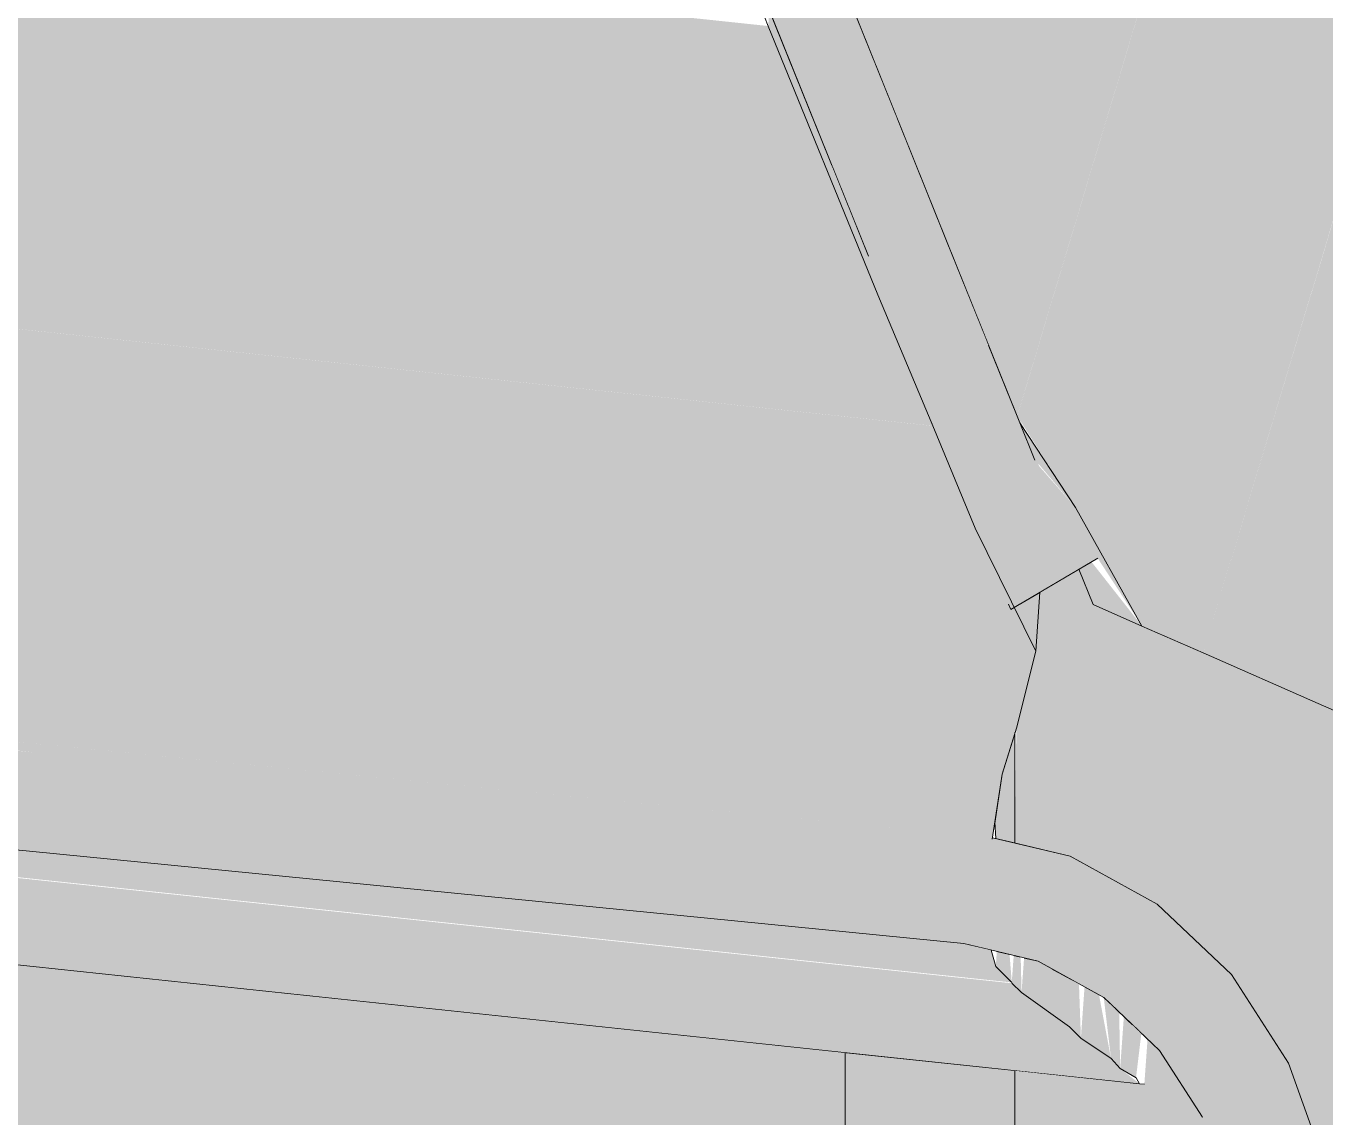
# Model space of a CAD drawing. Header units: centimetres. Extents: x -4381 to 5639, y -3920 to 4826.
# Drawn here: x 75.0204 to 75.1734, y 32.5723 to 32.7007 of the extents above; entities that cross this region are included whole.
import ezdxf
from ezdxf.xclip import XClip

# ---------------------------------------------------------------- set-up
doc = ezdxf.new("R2010")
doc.units = ezdxf.units.CM
doc.header["$MEASUREMENT"] = 0
doc.header["$XCLIPFRAME"] = 0
doc.set_wipeout_variables(frame=1)
doc.linetypes.add('Wipeout_Contour', pattern=[100, 0, -100])
for name, color, linetype in [('01- MOBILIER', 7, 'Continuous'), ('Drawing & Figure', 7, 'Continuous'), ('Elevator', 7, 'Continuous'), ('Structural - Bearing', 7, 'Continuous')]:
    doc.layers.add(name, color=color, linetype=linetype)
for name, color, linetype, lineweight in [('01- MOBILIER_Pen_No__101', 252, 'Continuous', 5), ('01- MOBILIER_Pen_No__18', 9, 'Continuous', 5), ('01- MOBILIER_Pen_No__2', 8, 'Continuous', 5), ('01- MOBILIER_Pen_No__7', 7, 'Continuous', 5), ('Elevator_Pen_No__18', 9, 'Continuous', 5), ('Elevator_Pen_No__7', 7, 'Continuous', 5), ('Structural - Bearing_Pen_No__1', 7, 'Continuous', 5)]:
    doc.layers.add(name, color=color, linetype=linetype, lineweight=lineweight)
for name, color, linetype, lineweight, true_color in [('01- MOBILIER_Pen_No__160', 7, 'Continuous', 5, 0xdae3bb), ('01- MOBILIER_Pen_No__178', 7, 'Continuous', 5, 0xbda888), ('01- MOBILIER_Pen_No__180', 7, 'Continuous', 5, 0xe2e3c6), ('01- MOBILIER_Pen_No__186', 7, 'Continuous', 5, 0xe8e8e8), ('01- MOBILIER_Pen_No__62', 7, 'Continuous', 5, 0xaaaaaa), ('Structural - Bearing_Pen_No__102', 7, 'Continuous', 5, 0xcccccc)]:
    doc.layers.add(name, color=color, linetype=linetype, lineweight=lineweight, true_color=true_color)

# ---------------------------------------------------------------- blocks, each defined once
blk = doc.blocks.new('Drawing_7_7', base_point=(-363.09186, 32.20361))
at = {"color": 254, "linetype": 'Wipeout_Contour', "lineweight": 0, "ltscale": 328.259339}
blk.add_wipeout([(75.17676, 32.61909), (75.27782, 32.95503), (75.27223, 32.95222), (75.17258, 32.62093)], dxfattribs=at).dxf.layer = '01- MOBILIER'
at = {"color": 254, "linetype": 'Wipeout_Contour', "lineweight": 0, "ltscale": 737.76989}
blk.add_wipeout([(75.13377, 32.66316), (75.12582, 32.65846), (75.1273, 32.65499), (75.13095, 32.6461), (75.1323, 32.64321), (75.1368, 32.63226), (75.14662, 32.63805), (75.14212, 32.64484), (75.13974, 32.64887)], dxfattribs=at).dxf.layer = '01- MOBILIER'
at = {"color": 254, "linetype": 'Wipeout_Contour', "lineweight": 0, "ltscale": 327.000133}
blk.add_wipeout([(74.90669, 32.61483), (75.02084, 32.60355), (75.02099, 32.60601), (74.90675, 32.61729)], dxfattribs=at).dxf.layer = '01- MOBILIER'
at = {"layer": '01- MOBILIER_Pen_No__160', "linetype": 'Continuous', "ltscale": 10}
blk.add_hatch(color=256, dxfattribs=at).paths.add_polyline_path([(75.17676, 32.61909), (75.27782, 32.95503), (75.27223, 32.95222), (75.17258, 32.62093)])
at = {"layer": '01- MOBILIER_Pen_No__18', "linetype": 'Continuous', "ltscale": 10}
blk.add_hatch(color=256, dxfattribs=at).paths.add_polyline_path([(75.13377, 32.66316), (75.12582, 32.65846), (75.1273, 32.65499), (75.13095, 32.6461), (75.1323, 32.64321), (75.1368, 32.63226), (75.14662, 32.63805), (75.14212, 32.64484), (75.13974, 32.64887)])
at = {"layer": '01- MOBILIER_Pen_No__2', "linetype": 'Continuous', "ltscale": 10}
blk.add_hatch(color=256, dxfattribs=at).paths.add_polyline_path([(74.90669, 32.61483), (75.02084, 32.60355), (75.02099, 32.60601), (74.90675, 32.61729)])
at = {"color": 254, "linetype": 'Wipeout_Contour', "lineweight": 0, "ltscale": 328.23673}
blk.add_wipeout([(75.27223, 32.95222), (75.25602, 32.94889), (75.15903, 32.62689), (75.17258, 32.62093)], dxfattribs=at).dxf.layer = '01- MOBILIER'
at = {"color": 254, "linetype": 'Wipeout_Contour', "lineweight": 0, "ltscale": 655.317212}
blk.add_wipeout([(75.11496, 32.68517), (75.11916, 32.67476), (75.12085, 32.67071), (75.1254, 32.65947), (75.12582, 32.65846), (75.13377, 32.66316), (75.12884, 32.67539), (75.12299, 32.68991)], dxfattribs=at).dxf.layer = '01- MOBILIER'
at = {"color": 254, "linetype": 'Wipeout_Contour', "lineweight": 0, "ltscale": 245.599127}
blk.add_wipeout([(75.14401, 32.64401), (75.13974, 32.64887), (75.14212, 32.64484)], dxfattribs=at).dxf.layer = '01- MOBILIER'
at = {"color": 254, "linetype": 'Wipeout_Contour', "lineweight": 0, "ltscale": 245.318346}
blk.add_wipeout([(75.13095, 32.6461), (75.13219, 32.64157), (75.1323, 32.64321)], dxfattribs=at).dxf.layer = '01- MOBILIER'
at = {"color": 254, "linetype": 'Wipeout_Contour', "lineweight": 0, "ltscale": 328.325495}
blk.add_wipeout([(75.14589, 32.63762), (75.14442, 32.63675), (75.1461, 32.63259), (75.15184, 32.63006)], dxfattribs=at).dxf.layer = '01- MOBILIER'
at = {"color": 254, "linetype": 'Wipeout_Contour', "lineweight": 0, "ltscale": 245.620556}
blk.add_wipeout([(75.13983, 32.63405), (75.13751, 32.63268), (75.13933, 32.62709)], dxfattribs=at).dxf.layer = '01- MOBILIER'
at = {"color": 254, "linetype": 'Wipeout_Contour', "lineweight": 0, "ltscale": 327.007159}
blk.add_wipeout([(74.90675, 32.61729), (75.02099, 32.60601), (75.02134, 32.61081), (74.90687, 32.62211)], dxfattribs=at).dxf.layer = '01- MOBILIER'
at = {"layer": '01- MOBILIER_Pen_No__178', "linetype": 'Continuous', "ltscale": 10}
for points in [[(75.14401, 32.64401), (75.13974, 32.64887), (75.14212, 32.64484)], [(75.14589, 32.63762), (75.14442, 32.63675), (75.1461, 32.63259), (75.15184, 32.63006)]]:
    blk.add_hatch(color=256, dxfattribs=at).paths.add_polyline_path(points)
at = {"layer": '01- MOBILIER_Pen_No__18', "linetype": 'Continuous', "ltscale": 10}
blk.add_hatch(color=256, dxfattribs=at).paths.add_polyline_path([(75.11496, 32.68517), (75.11916, 32.67476), (75.12085, 32.67071), (75.1254, 32.65947), (75.12582, 32.65846), (75.13377, 32.66316), (75.12884, 32.67539), (75.12299, 32.68991)])
at = {"layer": '01- MOBILIER_Pen_No__180', "linetype": 'Continuous', "ltscale": 10}
blk.add_hatch(color=256, dxfattribs=at).paths.add_polyline_path([(75.27223, 32.95222), (75.25602, 32.94889), (75.15903, 32.62689), (75.17258, 32.62093)])
at = {"layer": '01- MOBILIER_Pen_No__186', "linetype": 'Continuous', "ltscale": 10}
for points in [[(75.13095, 32.6461), (75.13219, 32.64157), (75.1323, 32.64321)], [(75.13983, 32.63405), (75.13751, 32.63268), (75.13933, 32.62709)]]:
    blk.add_hatch(color=256, dxfattribs=at).paths.add_polyline_path(points)
at = {"layer": '01- MOBILIER_Pen_No__62', "linetype": 'Continuous', "ltscale": 10}
blk.add_hatch(color=256, dxfattribs=at).paths.add_polyline_path([(74.90675, 32.61729), (75.02099, 32.60601), (75.02134, 32.61081), (74.90687, 32.62211)])
at = {"color": 254, "linetype": 'Wipeout_Contour', "lineweight": 0, "ltscale": 327.694885}
blk.add_wipeout([(75.11208, 32.71698), (75.10405, 32.71224), (75.11496, 32.68517), (75.12299, 32.68991)], dxfattribs=at).dxf.layer = '01- MOBILIER'
at = {"color": 254, "linetype": 'Wipeout_Contour', "lineweight": 0, "ltscale": 246.022448}
blk.add_wipeout([(75.14401, 32.64401), (75.13747, 32.65399), (75.13921, 32.64967)], dxfattribs=at).dxf.layer = '01- MOBILIER'
at = {"color": 254, "linetype": 'Wipeout_Contour', "lineweight": 0, "ltscale": 327.015339}
blk.add_wipeout([(74.90687, 32.62211), (75.02134, 32.61081), (75.0217, 32.61515), (74.907, 32.62647)], dxfattribs=at).dxf.layer = '01- MOBILIER'
at = {"color": 254, "linetype": 'Wipeout_Contour', "lineweight": 0, "ltscale": 327.39391}
blk.add_wipeout([(75.02084, 32.60355), (75.13087, 32.59269), (75.13112, 32.59513), (75.02099, 32.60601)], dxfattribs=at).dxf.layer = '01- MOBILIER'
at = {"layer": '01- MOBILIER_Pen_No__178', "linetype": 'Continuous', "ltscale": 10}
blk.add_hatch(color=256, dxfattribs=at).paths.add_polyline_path([(75.14401, 32.64401), (75.13747, 32.65399), (75.13921, 32.64967)])
at = {"layer": '01- MOBILIER_Pen_No__18', "linetype": 'Continuous', "ltscale": 10}
blk.add_hatch(color=256, dxfattribs=at).paths.add_polyline_path([(75.11208, 32.71698), (75.10405, 32.71224), (75.11496, 32.68517), (75.12299, 32.68991)])
at = {"layer": '01- MOBILIER_Pen_No__186', "linetype": 'Continuous', "ltscale": 10}
blk.add_hatch(color=256, dxfattribs=at).paths.add_polyline_path([(74.90687, 32.62211), (75.02134, 32.61081), (75.0217, 32.61515), (74.907, 32.62647)])
at = {"layer": '01- MOBILIER_Pen_No__2', "linetype": 'Continuous', "ltscale": 10}
blk.add_hatch(color=256, dxfattribs=at).paths.add_polyline_path([(75.02084, 32.60355), (75.13087, 32.59269), (75.13112, 32.59513), (75.02099, 32.60601)])
at = {"color": 254, "linetype": 'Wipeout_Contour', "lineweight": 0, "ltscale": 328.222527}
blk.add_wipeout([(75.14212, 32.64484), (75.14662, 32.63805), (75.15184, 32.63006), (75.14401, 32.64401)], dxfattribs=at).dxf.layer = '01- MOBILIER'
at = {"color": 254, "linetype": 'Wipeout_Contour', "lineweight": 0, "ltscale": 244.691853}
blk.add_wipeout([(74.90704, 32.62744), (75.0217, 32.61515), (75.02181, 32.61618)], dxfattribs=at).dxf.layer = '01- MOBILIER'
at = {"color": 254, "linetype": 'Wipeout_Contour', "lineweight": 0, "ltscale": 327.401635}
blk.add_wipeout([(75.02099, 32.60601), (75.13112, 32.59513), (75.13172, 32.59991), (75.02134, 32.61081)], dxfattribs=at).dxf.layer = '01- MOBILIER'
at = {"layer": '01- MOBILIER_Pen_No__178', "linetype": 'Continuous', "ltscale": 10}
blk.add_hatch(color=256, dxfattribs=at).paths.add_polyline_path([(75.14212, 32.64484), (75.14662, 32.63805), (75.15184, 32.63006), (75.14401, 32.64401)])
at = {"layer": '01- MOBILIER_Pen_No__186', "linetype": 'Continuous', "ltscale": 10}
blk.add_hatch(color=256, dxfattribs=at).paths.add_polyline_path([(74.90704, 32.62744), (75.0217, 32.61515), (75.02181, 32.61618)])
at = {"layer": '01- MOBILIER_Pen_No__62', "linetype": 'Continuous', "ltscale": 10}
blk.add_hatch(color=256, dxfattribs=at).paths.add_polyline_path([(75.02099, 32.60601), (75.13112, 32.59513), (75.13172, 32.59991), (75.02134, 32.61081)])
at = {"color": 254, "linetype": 'Wipeout_Contour', "lineweight": 0, "ltscale": 410.356868}
blk.add_wipeout([(75.25588, 32.94884), (75.23433, 32.94424), (75.14401, 32.64401), (75.15184, 32.63006), (75.15903, 32.62689)], dxfattribs=at).dxf.layer = '01- MOBILIER'
at = {"color": 254, "linetype": 'Wipeout_Contour', "lineweight": 0, "ltscale": 327.410631}
blk.add_wipeout([(75.02134, 32.61081), (75.13172, 32.59991), (75.13232, 32.60422), (75.0217, 32.61515)], dxfattribs=at).dxf.layer = '01- MOBILIER'
at = {"color": 254, "linetype": 'Wipeout_Contour', "lineweight": 0, "ltscale": 327.625475}
blk.add_wipeout([(75.13087, 32.59269), (75.13962, 32.59059), (75.14017, 32.59296), (75.13112, 32.59513)], dxfattribs=at).dxf.layer = '01- MOBILIER'
at = {"layer": '01- MOBILIER_Pen_No__101', "linetype": 'Continuous', "ltscale": 10}
blk.add_hatch(color=256, dxfattribs=at).paths.add_polyline_path([(75.13087, 32.59269), (75.13962, 32.59059), (75.14017, 32.59296), (75.13112, 32.59513)])
at = {"layer": '01- MOBILIER_Pen_No__180', "linetype": 'Continuous', "ltscale": 10}
blk.add_hatch(color=256, dxfattribs=at).paths.add_polyline_path([(75.25588, 32.94884), (75.23433, 32.94424), (75.14401, 32.64401), (75.15184, 32.63006), (75.15903, 32.62689)])
at = {"layer": '01- MOBILIER_Pen_No__186', "linetype": 'Continuous', "ltscale": 10}
blk.add_hatch(color=256, dxfattribs=at).paths.add_polyline_path([(75.02134, 32.61081), (75.13172, 32.59991), (75.13232, 32.60422), (75.0217, 32.61515)])
at = {"color": 254, "linetype": 'Wipeout_Contour', "lineweight": 0, "ltscale": 328.163299}
blk.add_wipeout([(75.23433, 32.94424), (75.22382, 32.94285), (75.13716, 32.65477), (75.14401, 32.64401)], dxfattribs=at).dxf.layer = '01- MOBILIER'
at = {"color": 254, "linetype": 'Wipeout_Contour', "lineweight": 0, "ltscale": 327.418048}
blk.add_wipeout([(75.0217, 32.61515), (75.13232, 32.60422), (75.13253, 32.60532), (75.02181, 32.61618)], dxfattribs=at).dxf.layer = '01- MOBILIER'
at = {"color": 254, "linetype": 'Wipeout_Contour', "lineweight": 0, "ltscale": 327.665734}
blk.add_wipeout([(75.13112, 32.59513), (75.14017, 32.59296), (75.1415, 32.59756), (75.13172, 32.59991)], dxfattribs=at).dxf.layer = '01- MOBILIER'
at = {"color": 254, "linetype": 'Wipeout_Contour', "lineweight": 0, "ltscale": 327.578472}
blk.add_wipeout([(75.13674, 32.59128), (75.1365, 32.58801), (75.13766, 32.58692), (75.13756, 32.59108)], dxfattribs=at).dxf.layer = '01- MOBILIER'
at = {"layer": '01- MOBILIER_Pen_No__180', "linetype": 'Continuous', "ltscale": 10}
for points in [[(75.23433, 32.94424), (75.22382, 32.94285), (75.13716, 32.65477), (75.14401, 32.64401)], [(75.13674, 32.59128), (75.1365, 32.58801), (75.13766, 32.58692), (75.13756, 32.59108)]]:
    blk.add_hatch(color=256, dxfattribs=at).paths.add_polyline_path(points)
at = {"layer": '01- MOBILIER_Pen_No__186', "linetype": 'Continuous', "ltscale": 10}
blk.add_hatch(color=256, dxfattribs=at).paths.add_polyline_path([(75.0217, 32.61515), (75.13232, 32.60422), (75.13253, 32.60532), (75.02181, 32.61618)])
at = {"layer": '01- MOBILIER_Pen_No__62', "linetype": 'Continuous', "ltscale": 10}
blk.add_hatch(color=256, dxfattribs=at).paths.add_polyline_path([(75.13112, 32.59513), (75.14017, 32.59296), (75.1415, 32.59756), (75.13172, 32.59991)])
at = {"color": 254, "linetype": 'Wipeout_Contour', "lineweight": 0, "ltscale": 328.182904}
blk.add_wipeout([(75.22381, 32.94286), (75.20802, 32.93859), (75.12884, 32.67539), (75.13715, 32.65477)], dxfattribs=at).dxf.layer = '01- MOBILIER'
at = {"color": 254, "linetype": 'Wipeout_Contour', "lineweight": 0, "ltscale": 327.671363}
blk.add_wipeout([(75.13172, 32.59991), (75.1415, 32.59756), (75.14283, 32.6017), (75.13232, 32.60422)], dxfattribs=at).dxf.layer = '01- MOBILIER'
at = {"color": 254, "linetype": 'Wipeout_Contour', "lineweight": 0, "ltscale": 327.654322}
blk.add_wipeout([(75.13962, 32.59059), (75.14734, 32.58634), (75.14826, 32.58851), (75.14017, 32.59296)], dxfattribs=at).dxf.layer = '01- MOBILIER'
at = {"layer": '01- MOBILIER_Pen_No__101', "linetype": 'Continuous', "ltscale": 10}
blk.add_hatch(color=256, dxfattribs=at).paths.add_polyline_path([(75.13962, 32.59059), (75.14734, 32.58634), (75.14826, 32.58851), (75.14017, 32.59296)])
at = {"layer": '01- MOBILIER_Pen_No__160', "linetype": 'Continuous', "ltscale": 10}
blk.add_hatch(color=256, dxfattribs=at).paths.add_polyline_path([(75.14508, 32.58758), (75.14465, 32.58155)])
at = {"layer": '01- MOBILIER_Pen_No__180', "linetype": 'Continuous', "ltscale": 10}
blk.add_hatch(color=256, dxfattribs=at).paths.add_polyline_path([(75.22381, 32.94286), (75.20802, 32.93859), (75.12884, 32.67539), (75.13715, 32.65477)])
at = {"layer": '01- MOBILIER_Pen_No__186', "linetype": 'Continuous', "ltscale": 10}
blk.add_hatch(color=256, dxfattribs=at).paths.add_polyline_path([(75.13172, 32.59991), (75.1415, 32.59756), (75.14283, 32.6017), (75.13232, 32.60422)])
at = {"color": 254, "linetype": 'Wipeout_Contour', "lineweight": 0, "ltscale": 410.252808}
blk.add_wipeout([(75.20802, 32.93859), (75.18757, 32.93344), (75.17505, 32.92859), (75.11168, 32.71796), (75.12884, 32.67539)], dxfattribs=at).dxf.layer = '01- MOBILIER'
at = {"color": 254, "linetype": 'Wipeout_Contour', "lineweight": 0, "ltscale": 327.971252}
blk.add_wipeout([(75.1273, 32.65499), (75.1272, 32.65362), (75.13219, 32.64157), (75.13095, 32.6461)], dxfattribs=at).dxf.layer = '01- MOBILIER'
at = {"color": 254, "linetype": 'Wipeout_Contour', "lineweight": 0, "ltscale": 410.052825}
blk.add_wipeout([(75.13253, 32.60532), (75.13232, 32.60422), (75.14283, 32.6017), (75.14339, 32.60295), (75.13425, 32.60514)], dxfattribs=at).dxf.layer = '01- MOBILIER'
at = {"color": 254, "linetype": 'Wipeout_Contour', "lineweight": 0, "ltscale": 327.695707}
blk.add_wipeout([(75.14017, 32.59296), (75.14826, 32.58851), (75.15049, 32.59262), (75.1415, 32.59756)], dxfattribs=at).dxf.layer = '01- MOBILIER'
at = {"layer": '01- MOBILIER', "linetype": 'Continuous', "lineweight": 0, "ltscale": 10, "true_color": 0xffffff}
blk.add_hatch(color=7, dxfattribs=at).paths.add_polyline_path([(75.13253, 32.60532), (75.13232, 32.60422), (75.14283, 32.6017), (75.14339, 32.60295), (75.13425, 32.60514)])
at = {"layer": '01- MOBILIER_Pen_No__180', "linetype": 'Continuous', "ltscale": 10}
blk.add_hatch(color=256, dxfattribs=at).paths.add_polyline_path([(75.20802, 32.93859), (75.18757, 32.93344), (75.17505, 32.92859), (75.11168, 32.71796), (75.12884, 32.67539)])
at = {"layer": '01- MOBILIER_Pen_No__186', "linetype": 'Continuous', "ltscale": 10}
blk.add_hatch(color=256, dxfattribs=at).paths.add_polyline_path([(75.1273, 32.65499), (75.1272, 32.65362), (75.13219, 32.64157), (75.13095, 32.6461)])
at = {"layer": '01- MOBILIER_Pen_No__62', "linetype": 'Continuous', "ltscale": 10}
blk.add_hatch(color=256, dxfattribs=at).paths.add_polyline_path([(75.14017, 32.59296), (75.14826, 32.58851), (75.15049, 32.59262), (75.1415, 32.59756)])
at = {"color": 254, "linetype": 'Wipeout_Contour', "lineweight": 0, "ltscale": 327.985692}
blk.add_wipeout([(75.13219, 32.64157), (75.13933, 32.62709), (75.13751, 32.63268), (75.1323, 32.64321)], dxfattribs=at).dxf.layer = '01- MOBILIER'
at = {"color": 254, "linetype": 'Wipeout_Contour', "lineweight": 0, "ltscale": 327.702267}
blk.add_wipeout([(75.1415, 32.59756), (75.15049, 32.59262), (75.15272, 32.59626), (75.14283, 32.6017)], dxfattribs=at).dxf.layer = '01- MOBILIER'
at = {"color": 254, "linetype": 'Wipeout_Contour', "lineweight": 0, "ltscale": 245.524424}
blk.add_wipeout([(75.14125, 32.58969), (75.14332, 32.58286), (75.14372, 32.58833)], dxfattribs=at).dxf.layer = '01- MOBILIER'
at = {"color": 254, "linetype": 'Wipeout_Contour', "lineweight": 0, "ltscale": 327.668606}
blk.add_wipeout([(75.14734, 32.58634), (75.15392, 32.58011), (75.15516, 32.58197), (75.14826, 32.58851)], dxfattribs=at).dxf.layer = '01- MOBILIER'
at = {"layer": '01- MOBILIER_Pen_No__101', "linetype": 'Continuous', "ltscale": 10}
blk.add_hatch(color=256, dxfattribs=at).paths.add_polyline_path([(75.14734, 32.58634), (75.15392, 32.58011), (75.15516, 32.58197), (75.14826, 32.58851)])
at = {"layer": '01- MOBILIER_Pen_No__180', "linetype": 'Continuous', "ltscale": 10}
blk.add_hatch(color=256, dxfattribs=at).paths.add_polyline_path([(75.14125, 32.58969), (75.14332, 32.58286), (75.14372, 32.58833)])
at = {"layer": '01- MOBILIER_Pen_No__186', "linetype": 'Continuous', "ltscale": 10}
for points in [[(75.13219, 32.64157), (75.13933, 32.62709), (75.13751, 32.63268), (75.1323, 32.64321)], [(75.1415, 32.59756), (75.15049, 32.59262), (75.15272, 32.59626), (75.14283, 32.6017)]]:
    blk.add_hatch(color=256, dxfattribs=at).paths.add_polyline_path(points)
at = {"color": 254, "linetype": 'Wipeout_Contour', "lineweight": 0, "ltscale": 327.678214}
blk.add_wipeout([(75.14283, 32.6017), (75.15272, 32.59626), (75.15364, 32.5973), (75.14339, 32.60295)], dxfattribs=at).dxf.layer = '01- MOBILIER'
at = {"color": 254, "linetype": 'Wipeout_Contour', "lineweight": 0, "ltscale": 327.701294}
blk.add_wipeout([(75.14826, 32.58851), (75.15516, 32.58197), (75.15815, 32.58536), (75.15049, 32.59262)], dxfattribs=at).dxf.layer = '01- MOBILIER'
at = {"color": 254, "linetype": 'Wipeout_Contour', "lineweight": 0, "ltscale": 410.259202}
blk.add_wipeout([(75.13796, 32.59099), (75.13766, 32.58692), (75.14332, 32.58286), (75.14125, 32.58969), (75.13962, 32.59059)], dxfattribs=at).dxf.layer = '01- MOBILIER'
at = {"layer": '01- MOBILIER', "linetype": 'Continuous', "lineweight": 0, "ltscale": 10, "true_color": 0xffffff}
blk.add_hatch(color=7, dxfattribs=at).paths.add_polyline_path([(75.14283, 32.6017), (75.15272, 32.59626), (75.15364, 32.5973), (75.14339, 32.60295)])
at = {"layer": '01- MOBILIER_Pen_No__180', "linetype": 'Continuous', "ltscale": 10}
blk.add_hatch(color=256, dxfattribs=at).paths.add_polyline_path([(75.13796, 32.59099), (75.13766, 32.58692), (75.14332, 32.58286), (75.14125, 32.58969), (75.13962, 32.59059)])
at = {"layer": '01- MOBILIER_Pen_No__62', "linetype": 'Continuous', "ltscale": 10}
blk.add_hatch(color=256, dxfattribs=at).paths.add_polyline_path([(75.14826, 32.58851), (75.15516, 32.58197), (75.15815, 32.58536), (75.15049, 32.59262)])
at = {"color": 254, "linetype": 'Wipeout_Contour', "lineweight": 0, "ltscale": 327.711908}
blk.add_wipeout([(75.15049, 32.59262), (75.15815, 32.58536), (75.16115, 32.58828), (75.15272, 32.59626)], dxfattribs=at).dxf.layer = '01- MOBILIER'
at = {"color": 254, "linetype": 'Wipeout_Contour', "lineweight": 0, "ltscale": 327.563414}
blk.add_wipeout([(75.14372, 32.58833), (75.14332, 32.58286), (75.14465, 32.58155), (75.14442, 32.58795)], dxfattribs=at).dxf.layer = '01- MOBILIER'
at = {"color": 254, "linetype": 'Wipeout_Contour', "lineweight": 0, "ltscale": 245.704732}
blk.add_wipeout([(75.14734, 32.58634), (75.1482, 32.57913), (75.14864, 32.58511)], dxfattribs=at).dxf.layer = '01- MOBILIER'
at = {"color": 254, "linetype": 'Wipeout_Contour', "lineweight": 0, "ltscale": 245.826494}
blk.add_wipeout([(75.15154, 32.58236), (75.15064, 32.58321), (75.15114, 32.57688)], dxfattribs=at).dxf.layer = '01- MOBILIER'
at = {"color": 254, "linetype": 'Wipeout_Contour', "lineweight": 0, "ltscale": 327.675054}
blk.add_wipeout([(75.15392, 32.58011), (75.15897, 32.57226), (75.16045, 32.57375), (75.15516, 32.58197)], dxfattribs=at).dxf.layer = '01- MOBILIER'
at = {"layer": '01- MOBILIER_Pen_No__101', "linetype": 'Continuous', "ltscale": 10}
blk.add_hatch(color=256, dxfattribs=at).paths.add_polyline_path([(75.15392, 32.58011), (75.15897, 32.57226), (75.16045, 32.57375), (75.15516, 32.58197)])
at = {"layer": '01- MOBILIER_Pen_No__160', "linetype": 'Continuous', "ltscale": 10}
for points in [[(75.14372, 32.58833), (75.14332, 32.58286), (75.14465, 32.58155), (75.14442, 32.58795)], [(75.14734, 32.58634), (75.1482, 32.57913), (75.14864, 32.58511)], [(75.14971, 32.5841), (75.14927, 32.57797)], [(75.15154, 32.58236), (75.15064, 32.58321), (75.15114, 32.57688)]]:
    blk.add_hatch(color=256, dxfattribs=at).paths.add_polyline_path(points)
at = {"layer": '01- MOBILIER_Pen_No__186', "linetype": 'Continuous', "ltscale": 10}
blk.add_hatch(color=256, dxfattribs=at).paths.add_polyline_path([(75.15049, 32.59262), (75.15815, 32.58536), (75.16115, 32.58828), (75.15272, 32.59626)])
at = {"color": 254, "linetype": 'Wipeout_Contour', "lineweight": 0, "ltscale": 327.699382}
blk.add_wipeout([(75.15272, 32.59626), (75.16115, 32.58828), (75.16239, 32.58902), (75.15364, 32.5973)], dxfattribs=at).dxf.layer = '01- MOBILIER'
at = {"color": 254, "linetype": 'Wipeout_Contour', "lineweight": 0, "ltscale": 327.952851}
blk.add_wipeout([(75.14508, 32.58758), (75.14465, 32.58155), (75.1482, 32.57913), (75.14678, 32.58665)], dxfattribs=at).dxf.layer = '01- MOBILIER'
at = {"color": 254, "linetype": 'Wipeout_Contour', "lineweight": 0, "ltscale": 327.698476}
blk.add_wipeout([(75.15516, 32.58197), (75.16045, 32.57375), (75.16403, 32.57622), (75.15815, 32.58536)], dxfattribs=at).dxf.layer = '01- MOBILIER'
at = {"layer": '01- MOBILIER', "linetype": 'Continuous', "lineweight": 0, "ltscale": 10, "true_color": 0xffffff}
blk.add_hatch(color=7, dxfattribs=at).paths.add_polyline_path([(75.15272, 32.59626), (75.16115, 32.58828), (75.16239, 32.58902), (75.15364, 32.5973)])
at = {"layer": '01- MOBILIER_Pen_No__160', "linetype": 'Continuous', "ltscale": 10}
blk.add_hatch(color=256, dxfattribs=at).paths.add_polyline_path([(75.14508, 32.58758), (75.14465, 32.58155), (75.1482, 32.57913), (75.14678, 32.58665)])
at = {"layer": '01- MOBILIER_Pen_No__62', "linetype": 'Continuous', "ltscale": 10}
blk.add_hatch(color=256, dxfattribs=at).paths.add_polyline_path([(75.15516, 32.58197), (75.16045, 32.57375), (75.16403, 32.57622), (75.15815, 32.58536)])
at = {"color": 254, "linetype": 'Wipeout_Contour', "lineweight": 0, "ltscale": 327.712182}
blk.add_wipeout([(75.15815, 32.58536), (75.16403, 32.57622), (75.16761, 32.57823), (75.16115, 32.58828)], dxfattribs=at).dxf.layer = '01- MOBILIER'
at = {"color": 254, "linetype": 'Wipeout_Contour', "lineweight": 0, "ltscale": 327.38975}
blk.add_wipeout([(75.14864, 32.58511), (75.1482, 32.57913), (75.14927, 32.57797), (75.14916, 32.58461)], dxfattribs=at).dxf.layer = '01- MOBILIER'
at = {"color": 254, "linetype": 'Wipeout_Contour', "lineweight": 0, "ltscale": 327.6683}
blk.add_wipeout([(75.15897, 32.57226), (75.16232, 32.5629), (75.16392, 32.56407), (75.16045, 32.57375)], dxfattribs=at).dxf.layer = '01- MOBILIER'
at = {"layer": '01- MOBILIER_Pen_No__101', "linetype": 'Continuous', "ltscale": 10}
blk.add_hatch(color=256, dxfattribs=at).paths.add_polyline_path([(75.15897, 32.57226), (75.16232, 32.5629), (75.16392, 32.56407), (75.16045, 32.57375)])
at = {"layer": '01- MOBILIER_Pen_No__160', "linetype": 'Continuous', "ltscale": 10}
blk.add_hatch(color=256, dxfattribs=at).paths.add_polyline_path([(75.14864, 32.58511), (75.1482, 32.57913), (75.14927, 32.57797), (75.14916, 32.58461)])
at = {"layer": '01- MOBILIER_Pen_No__186', "linetype": 'Continuous', "ltscale": 10}
blk.add_hatch(color=256, dxfattribs=at).paths.add_polyline_path([(75.15815, 32.58536), (75.16403, 32.57622), (75.16761, 32.57823), (75.16115, 32.58828)])
at = {"color": 254, "linetype": 'Wipeout_Contour', "lineweight": 0, "ltscale": 327.710298}
blk.add_wipeout([(75.16115, 32.58828), (75.16761, 32.57823), (75.1691, 32.5786), (75.16239, 32.58902)], dxfattribs=at).dxf.layer = '01- MOBILIER'
at = {"color": 254, "linetype": 'Wipeout_Contour', "lineweight": 0, "ltscale": 327.677046}
blk.add_wipeout([(75.14971, 32.5841), (75.14927, 32.57797), (75.15114, 32.57688), (75.15064, 32.58321)], dxfattribs=at).dxf.layer = '01- MOBILIER'
at = {"color": 254, "linetype": 'Wipeout_Contour', "lineweight": 0, "ltscale": 327.681182}
blk.add_wipeout([(75.16045, 32.57375), (75.16392, 32.56407), (75.16778, 32.56576), (75.16403, 32.57622)], dxfattribs=at).dxf.layer = '01- MOBILIER'
at = {"layer": '01- MOBILIER', "linetype": 'Continuous', "lineweight": 0, "ltscale": 10, "true_color": 0xffffff}
blk.add_hatch(color=7, dxfattribs=at).paths.add_polyline_path([(75.16115, 32.58828), (75.16761, 32.57823), (75.1691, 32.5786), (75.16239, 32.58902)])
at = {"layer": '01- MOBILIER_Pen_No__160', "linetype": 'Continuous', "ltscale": 10}
blk.add_hatch(color=256, dxfattribs=at).paths.add_polyline_path([(75.14971, 32.5841), (75.14927, 32.57797), (75.15114, 32.57688), (75.15064, 32.58321)])
at = {"layer": '01- MOBILIER_Pen_No__62', "linetype": 'Continuous', "ltscale": 10}
blk.add_hatch(color=256, dxfattribs=at).paths.add_polyline_path([(75.16045, 32.57375), (75.16392, 32.56407), (75.16778, 32.56576), (75.16403, 32.57622)])
at = {"color": 254, "linetype": 'Wipeout_Contour', "lineweight": 0, "ltscale": 245.799429}
blk.add_wipeout([(75.15154, 32.58236), (75.15114, 32.57688), (75.15177, 32.58214)], dxfattribs=at).dxf.layer = '01- MOBILIER'
at = {"color": 254, "linetype": 'Wipeout_Contour', "lineweight": 0, "ltscale": 327.697162}
blk.add_wipeout([(75.16403, 32.57622), (75.16778, 32.56576), (75.17164, 32.56698), (75.16761, 32.57823)], dxfattribs=at).dxf.layer = '01- MOBILIER'
at = {"layer": '01- MOBILIER_Pen_No__160', "linetype": 'Continuous', "ltscale": 10}
for points in [[(75.15154, 32.58236), (75.15114, 32.57688), (75.15177, 32.58214)], [(75.15156, 32.57618), (75.15226, 32.58168)]]:
    blk.add_hatch(color=256, dxfattribs=at).paths.add_polyline_path(points)
at = {"layer": '01- MOBILIER_Pen_No__186', "linetype": 'Continuous', "ltscale": 10}
blk.add_hatch(color=256, dxfattribs=at).paths.add_polyline_path([(75.16403, 32.57622), (75.16778, 32.56576), (75.17164, 32.56698), (75.16761, 32.57823)])
at = {"color": 254, "linetype": 'Wipeout_Contour', "lineweight": 0, "ltscale": 327.168075}
blk.add_wipeout([(74.88166, 32.6063), (74.88019, 32.60491), (75.15156, 32.57618), (75.14927, 32.57797)], dxfattribs=at).dxf.layer = '01- MOBILIER'
at = {"color": 254, "linetype": 'Wipeout_Contour', "lineweight": 0, "ltscale": 327.706882}
blk.add_wipeout([(75.16761, 32.57823), (75.17164, 32.56698), (75.17324, 32.56702), (75.1691, 32.5786)], dxfattribs=at).dxf.layer = '01- MOBILIER'
at = {"layer": '01- MOBILIER_Pen_No__178', "linetype": 'Continuous', "ltscale": 10}
blk.add_hatch(color=256, dxfattribs=at).paths.add_polyline_path([(74.88166, 32.6063), (74.88019, 32.60491), (75.15156, 32.57618), (75.14927, 32.57797)])
at = {"layer": '01- MOBILIER_Pen_No__186', "linetype": 'Continuous', "ltscale": 10}
blk.add_hatch(color=256, dxfattribs=at).paths.add_polyline_path([(75.16761, 32.57823), (75.17164, 32.56698), (75.17324, 32.56702), (75.1691, 32.5786)])
at = {"color": 254, "linetype": 'Wipeout_Contour', "lineweight": 0, "ltscale": 490.761799}
blk.add_wipeout([(74.8838, 32.60833), (74.88166, 32.6063), (75.14927, 32.57797), (75.1482, 32.57913), (75.14465, 32.58155), (74.88502, 32.60904)], dxfattribs=at).dxf.layer = '01- MOBILIER'
at = {"layer": '01- MOBILIER_Pen_No__178', "linetype": 'Continuous', "ltscale": 10}
blk.add_hatch(color=256, dxfattribs=at).paths.add_polyline_path([(74.8838, 32.60833), (74.88166, 32.6063), (75.14927, 32.57797), (75.1482, 32.57913), (75.14465, 32.58155), (74.88502, 32.60904)])
at = {"color": 254, "linetype": 'Wipeout_Contour', "lineweight": 0, "ltscale": 490.767345}
blk.add_wipeout([(74.89082, 32.6124), (74.88502, 32.60904), (75.14465, 32.58155), (75.14332, 32.58286), (75.13766, 32.58692), (74.89249, 32.61288)], dxfattribs=at).dxf.layer = '01- MOBILIER'
at = {"color": 254, "linetype": 'Wipeout_Contour', "lineweight": 0, "ltscale": 327.251672}
blk.add_wipeout([(75.13688, 32.57774), (75.11688, 32.57985), (75.11688, 32.20361), (75.13688, 32.20361)], dxfattribs=at).dxf.layer = 'Elevator'
at = {"layer": '01- MOBILIER_Pen_No__178', "linetype": 'Continuous', "ltscale": 10}
blk.add_hatch(color=256, dxfattribs=at).paths.add_polyline_path([(74.89082, 32.6124), (74.88502, 32.60904), (75.14465, 32.58155), (75.14332, 32.58286), (75.13766, 32.58692), (74.89249, 32.61288)])
at = {"layer": 'Elevator_Pen_No__18', "linetype": 'Continuous', "ltscale": 10}
blk.add_hatch(color=256, dxfattribs=at).paths.add_polyline_path([(75.13688, 32.57774), (75.11688, 32.57985), (75.11688, 32.20361), (75.13688, 32.20361)])
at = {"color": 254, "linetype": 'Wipeout_Contour', "lineweight": 0, "ltscale": 327.174383}
blk.add_wipeout([(74.89249, 32.61288), (75.13766, 32.58692), (75.1365, 32.58801), (74.89494, 32.61358)], dxfattribs=at).dxf.layer = '01- MOBILIER'
at = {"layer": '01- MOBILIER_Pen_No__178', "linetype": 'Continuous', "ltscale": 10}
blk.add_hatch(color=256, dxfattribs=at).paths.add_polyline_path([(74.89249, 32.61288), (75.13766, 32.58692), (75.1365, 32.58801), (74.89494, 32.61358)])
at = {"color": 254, "linetype": 'Wipeout_Contour', "lineweight": 0, "ltscale": 327.826629}
blk.add_wipeout([(75.13475, 32.59176), (75.13463, 32.58998), (75.13651, 32.5881), (75.13625, 32.5914)], dxfattribs=at).dxf.layer = '01- MOBILIER'
at = {"layer": '01- MOBILIER_Pen_No__180', "linetype": 'Continuous', "ltscale": 10}
blk.add_hatch(color=256, dxfattribs=at).paths.add_polyline_path([(75.13475, 32.59176), (75.13463, 32.58998), (75.13651, 32.5881), (75.13625, 32.5914)])
at = {"color": 254, "linetype": 'Wipeout_Contour', "lineweight": 0, "ltscale": 409.513532}
blk.add_wipeout([(74.89848, 32.61459), (74.89517, 32.61365), (75.13651, 32.5881), (75.13463, 32.58998), (74.90135, 32.61468)], dxfattribs=at).dxf.layer = '01- MOBILIER'
at = {"layer": '01- MOBILIER_Pen_No__178', "linetype": 'Continuous', "ltscale": 10}
blk.add_hatch(color=256, dxfattribs=at).paths.add_polyline_path([(74.89848, 32.61459), (74.89517, 32.61365), (75.13651, 32.5881), (75.13463, 32.58998), (74.90135, 32.61468)])
at = {"color": 254, "linetype": 'Wipeout_Contour', "lineweight": 0, "ltscale": 408.497713}
blk.add_wipeout([(74.90135, 32.61468), (75.13463, 32.58998), (75.13407, 32.59192), (75.13087, 32.59269), (74.90669, 32.61483)], dxfattribs=at).dxf.layer = '01- MOBILIER'
at = {"layer": '01- MOBILIER_Pen_No__101', "linetype": 'Continuous', "ltscale": 10}
blk.add_hatch(color=256, dxfattribs=at).paths.add_polyline_path([(74.90135, 32.61468), (75.13463, 32.58998), (75.13407, 32.59192), (75.13087, 32.59269), (74.90669, 32.61483)])
at = {"layer": '01- MOBILIER_Pen_No__7', "linetype": 'Continuous', "ltscale": 10}
blk.add_line((75.13407, 32.59192), (75.13463, 32.58998), dxfattribs=at)
at = {"color": 254, "linetype": 'Wipeout_Contour', "lineweight": 0, "ltscale": 817.873752}
blk.add_wipeout([(74.84543, 32.6314), (74.8929, 32.62638), (74.89684, 32.62751), (74.90704, 32.62744), (75.13253, 32.60532), (75.13423, 32.60499), (75.13537, 32.61263), (75.13705, 32.61804), (74.85547, 32.64785), (74.84967, 32.63989)], dxfattribs=at).dxf.layer = '01- MOBILIER'
at = {"layer": '01- MOBILIER_Pen_No__2', "linetype": 'Continuous', "ltscale": 10}
for points in [[(74.8677, 32.66957), (74.85547, 32.64785), (75.13705, 32.61804), (75.13933, 32.62709), (75.13219, 32.64157)], [(74.84543, 32.6314), (74.8929, 32.62638), (74.89684, 32.62751), (74.90704, 32.62744), (75.13253, 32.60532), (75.13423, 32.60499), (75.13537, 32.61263), (75.13705, 32.61804), (74.85547, 32.64785), (74.84967, 32.63989)]]:
    blk.add_hatch(color=256, dxfattribs=at).paths.add_polyline_path(points)
at = {"color": 254, "linetype": 'Wipeout_Contour', "lineweight": 0, "ltscale": 327.223394}
blk.add_wipeout([(74.8677, 32.66957), (75.13219, 32.64157), (75.1272, 32.65362), (74.87305, 32.68052)], dxfattribs=at).dxf.layer = '01- MOBILIER'
at = {"color": 254, "linetype": 'Wipeout_Contour', "lineweight": 0, "ltscale": 409.365277}
blk.add_wipeout([(75.13537, 32.61263), (75.13453, 32.60699), (75.13465, 32.60504), (75.13688, 32.60451), (75.13688, 32.61751)], dxfattribs=at).dxf.layer = 'Elevator'
at = {"color": 254, "linetype": 'Wipeout_Contour', "lineweight": 0, "ltscale": 655.367163}
blk.add_wipeout([(74.86811, 32.57828), (74.83906, 32.20361), (75.11688, 32.20361), (75.11688, 32.57985), (74.88019, 32.60491), (74.87775, 32.6026), (74.87298, 32.5955), (74.86974, 32.58738)], dxfattribs=at).dxf.layer = 'Structural - Bearing'
at = {"layer": '01- MOBILIER_Pen_No__178', "linetype": 'Continuous', "ltscale": 10}
blk.add_hatch(color=256, dxfattribs=at).paths.add_polyline_path([(74.8677, 32.66957), (75.13219, 32.64157), (75.1272, 32.65362), (74.87305, 32.68052)])
at = {"layer": 'Elevator_Pen_No__18', "linetype": 'Continuous', "ltscale": 10}
blk.add_hatch(color=256, dxfattribs=at).paths.add_polyline_path([(75.13537, 32.61263), (75.13453, 32.60699), (75.13465, 32.60504), (75.13688, 32.60451), (75.13688, 32.61751)])
at = {"layer": 'Structural - Bearing_Pen_No__102', "linetype": 'Continuous', "ltscale": 10}
blk.add_hatch(color=256, dxfattribs=at).paths.add_polyline_path([(74.86811, 32.57828), (74.83906, 32.20361), (75.11688, 32.20361), (75.11688, 32.57985), (74.88019, 32.60491), (74.87775, 32.6026), (74.87298, 32.5955), (74.86974, 32.58738)])
at = {"layer": '01- MOBILIER_Pen_No__7', "linetype": 'Continuous', "ltscale": 10}
for p, q in [((74.90669, 32.61483), (75.02084, 32.60355)), ((75.13537, 32.61263), (75.13422, 32.60497)), ((75.13453, 32.60699), (75.13465, 32.60504)), ((75.02084, 32.60355), (75.13087, 32.59269))]:
    blk.add_line(p, q, dxfattribs=at)
at = {"layer": 'Structural - Bearing_Pen_No__1', "linetype": 'Continuous', "ltscale": 10}
blk.add_line((75.11688, 32.57985), (75.11688, 32.20361), dxfattribs=at)
at = {"color": 254, "linetype": 'Wipeout_Contour', "lineweight": 0, "ltscale": 326.832293}
blk.add_wipeout([(75.11916, 32.67476), (75.1151, 32.68481), (75.12073, 32.66903), (75.12085, 32.67071)], dxfattribs=at).dxf.layer = '01- MOBILIER'
at = {"color": 254, "linetype": 'Wipeout_Contour', "lineweight": 0, "ltscale": 327.540479}
blk.add_wipeout([(75.12582, 32.65846), (75.1254, 32.65947), (75.1272, 32.65363), (75.1273, 32.65499)], dxfattribs=at).dxf.layer = '01- MOBILIER'
at = {"color": 254, "linetype": 'Wipeout_Contour', "lineweight": 0, "ltscale": 1396.817321}
blk.add_wipeout([(75.13705, 32.61804), (75.13688, 32.60451), (75.14339, 32.60295), (75.15364, 32.5973), (75.16239, 32.58902), (75.1691, 32.5786), (75.17324, 32.56702), (75.25952, 32.20361), (75.31688, 32.20361), (75.31688, 32.96954), (75.2074, 32.60559), (75.17691, 32.61902), (75.17258, 32.62093), (75.1461, 32.63259), (75.14442, 32.63675), (75.13983, 32.63405), (75.13933, 32.62709)], dxfattribs=at).dxf.layer = 'Structural - Bearing'
at = {"layer": '01- MOBILIER_Pen_No__186', "linetype": 'Continuous', "ltscale": 10}
for points in [[(75.11916, 32.67476), (75.1151, 32.68481), (75.12073, 32.66903), (75.12085, 32.67071)], [(75.12582, 32.65846), (75.1254, 32.65947), (75.1272, 32.65363), (75.1273, 32.65499)]]:
    blk.add_hatch(color=256, dxfattribs=at).paths.add_polyline_path(points)
at = {"layer": 'Structural - Bearing_Pen_No__102', "linetype": 'Continuous', "ltscale": 10}
blk.add_hatch(color=256, dxfattribs=at).paths.add_polyline_path([(75.13705, 32.61804), (75.13688, 32.60451), (75.14339, 32.60295), (75.15364, 32.5973), (75.16239, 32.58902), (75.1691, 32.5786), (75.17324, 32.56702), (75.25952, 32.20361), (75.31688, 32.20361), (75.31688, 32.96954), (75.2074, 32.60559), (75.17691, 32.61902), (75.17258, 32.62093), (75.1461, 32.63259), (75.14442, 32.63675), (75.13983, 32.63405), (75.13933, 32.62709)])
at = {"layer": '01- MOBILIER_Pen_No__7', "linetype": 'Continuous', "ltscale": 10}
for p, q in [((75.15184, 32.63006), (75.15903, 32.62689)), ((75.13933, 32.62709), (75.13705, 32.61804)), ((75.15903, 32.62689), (75.17258, 32.62093)), ((75.17258, 32.62093), (75.17676, 32.61909)), ((75.13705, 32.61804), (75.13537, 32.61263)), ((75.13425, 32.60514), (75.14339, 32.60295)), ((75.14339, 32.60295), (75.15364, 32.5973)), ((75.15364, 32.5973), (75.16239, 32.58902)), ((75.13087, 32.59269), (75.13962, 32.59059)), ((75.13962, 32.59059), (75.14734, 32.58634)), ((75.13463, 32.58998), (75.13651, 32.5881)), ((75.1365, 32.58801), (75.13766, 32.58692)), ((75.13766, 32.58692), (75.14332, 32.58286))]:
    blk.add_line(p, q, dxfattribs=at)
at = {"layer": 'Elevator_Pen_No__7', "linetype": 'Continuous', "ltscale": 10}
blk.add_line((75.13688, 32.61751), (75.13688, 32.60451), dxfattribs=at)
at = {"color": 254, "linetype": 'Wipeout_Contour', "lineweight": 0, "ltscale": 328.229032}
blk.add_wipeout([(75.10783, 32.70069), (75.12073, 32.66903), (75.1151, 32.68481), (75.10796, 32.70253)], dxfattribs=at).dxf.layer = '01- MOBILIER'
at = {"color": 254, "linetype": 'Wipeout_Contour', "lineweight": 0, "ltscale": 657.773305}
blk.add_wipeout([(75.13688, 32.57774), (75.13688, 32.20361), (75.24762, 32.20361), (75.16232, 32.5629), (75.15897, 32.57226), (75.15392, 32.58011), (75.1525, 32.58145), (75.15212, 32.57612)], dxfattribs=at).dxf.layer = 'Structural - Bearing'
at = {"layer": '01- MOBILIER_Pen_No__186', "linetype": 'Continuous', "ltscale": 10}
blk.add_hatch(color=256, dxfattribs=at).paths.add_polyline_path([(75.10783, 32.70069), (75.12073, 32.66903), (75.1151, 32.68481), (75.10796, 32.70253)])
at = {"layer": 'Structural - Bearing_Pen_No__102', "linetype": 'Continuous', "ltscale": 10}
blk.add_hatch(color=256, dxfattribs=at).paths.add_polyline_path([(75.13688, 32.57774), (75.13688, 32.20361), (75.24762, 32.20361), (75.16232, 32.5629), (75.15897, 32.57226), (75.15392, 32.58011), (75.1525, 32.58145), (75.15212, 32.57612)])
at = {"layer": '01- MOBILIER_Pen_No__7', "linetype": 'Continuous', "ltscale": 10}
for p, q in [((74.88019, 32.60491), (75.15156, 32.57618)), ((75.16239, 32.58902), (75.1691, 32.5786)), ((75.14734, 32.58634), (75.15392, 32.58011)), ((75.14332, 32.58286), (75.14465, 32.58155)), ((75.14465, 32.58155), (75.1482, 32.57913)), ((75.15392, 32.58011), (75.15897, 32.57226)), ((75.1482, 32.57913), (75.14927, 32.57797)), ((75.14927, 32.57797), (75.15114, 32.57688)), ((75.1691, 32.5786), (75.17324, 32.56702)), ((75.15114, 32.57688), (75.15156, 32.57618)), ((75.15156, 32.57618), (75.15212, 32.57612))]:
    blk.add_line(p, q, dxfattribs=at)
at = {"layer": 'Elevator_Pen_No__7', "linetype": 'Continuous', "ltscale": 10}
blk.add_line((75.13688, 32.57774), (75.13688, 32.20361), dxfattribs=at)
at = {"color": 254, "linetype": 'Wipeout_Contour', "lineweight": 0, "ltscale": 328.004646}
blk.add_wipeout([(75.12085, 32.67071), (75.12073, 32.66903), (75.1272, 32.65363), (75.1254, 32.65947)], dxfattribs=at).dxf.layer = '01- MOBILIER'
at = {"layer": '01- MOBILIER_Pen_No__186', "linetype": 'Continuous', "ltscale": 10}
blk.add_hatch(color=256, dxfattribs=at).paths.add_polyline_path([(75.12085, 32.67071), (75.12073, 32.66903), (75.1272, 32.65363), (75.1254, 32.65947)])
at = {"color": 254, "linetype": 'Wipeout_Contour', "lineweight": 0, "ltscale": 327.243096}
blk.add_wipeout([(74.87305, 32.68053), (75.1272, 32.65363), (75.12073, 32.66903), (74.88255, 32.69424)], dxfattribs=at).dxf.layer = '01- MOBILIER'
at = {"layer": '01- MOBILIER_Pen_No__178', "linetype": 'Continuous', "ltscale": 10}
blk.add_hatch(color=256, dxfattribs=at).paths.add_polyline_path([(74.87305, 32.68053), (75.1272, 32.65363), (75.12073, 32.66903), (74.88255, 32.69424)])
at = {"color": 254, "linetype": 'Wipeout_Contour', "lineweight": 0, "ltscale": 327.283398}
blk.add_wipeout([(74.88255, 32.69424), (75.12073, 32.66903), (75.10783, 32.70069), (74.90161, 32.72252)], dxfattribs=at).dxf.layer = '01- MOBILIER'
at = {"layer": '01- MOBILIER_Pen_No__178', "linetype": 'Continuous', "ltscale": 10}
blk.add_hatch(color=256, dxfattribs=at).paths.add_polyline_path([(74.88255, 32.69424), (75.12073, 32.66903), (75.10783, 32.70069), (74.90161, 32.72252)])
at = {"color": 254, "linetype": 'Wipeout_Contour', "lineweight": 0, "ltscale": 5476.785242}
blk.add_wipeout([(76.51688, 35.40361), (73.96688, 35.40361), (73.96688, 32.93361), (74.30455, 32.93361), (74.30945, 32.93859), (74.31431, 32.94284), (74.31752, 32.94424), (74.33472, 32.95179), (74.3483, 32.95581), (74.35617, 32.95882), (74.37708, 32.96297), (74.38738, 32.96537), (74.40103, 32.96701), (74.41993, 32.96994), (74.4254, 32.9702), (74.45006, 32.97225), (74.45341, 32.97265), (74.47491, 32.97297), (74.48737, 32.97361), (74.49982, 32.97297), (74.52133, 32.97265), (74.52467, 32.97225), (74.54934, 32.9702), (74.55481, 32.96994), (74.5737, 32.96701), (74.58735, 32.96537), (74.59765, 32.96297), (74.61857, 32.95877), (74.62643, 32.95581), (74.63991, 32.95185), (74.65721, 32.94424), (74.66043, 32.94285), (74.66529, 32.93859), (74.67018, 32.93361), (74.91688, 32.93361), (74.91688, 32.90861), (74.82188, 32.90861), (74.82938, 32.9066), (74.83487, 32.90111), (74.83688, 32.89361), (74.83688, 32.63255), (74.83846, 32.63304), (74.84619, 32.64186), (74.85035, 32.6494), (74.85609, 32.65645), (74.86815, 32.67572), (74.87341, 32.68546), (74.88288, 32.69879), (74.90188, 32.7263), (74.91337, 32.7433), (74.92383, 32.75419), (74.95018, 32.78217), (74.96196, 32.79483), (74.98131, 32.81004), (75.00363, 32.82773), (75.02006, 32.83736), (75.04864, 32.85416), (75.04958, 32.85174), (75.05618, 32.85564), (75.05472, 32.85926), (75.0613, 32.86465), (75.08005, 32.88013), (75.10098, 32.89394), (75.11386, 32.90255), (75.11688, 32.90412), (75.11688, 34.30361), (76.51688, 34.30361)], dxfattribs=at).dxf.layer = 'Structural - Bearing'
at = {"layer": '01- MOBILIER_Pen_No__7', "linetype": 'Continuous', "ltscale": 10}
for p, q in [((75.09499, 32.73307), (75.10783, 32.70069)), ((75.11168, 32.71796), (75.12884, 32.67539)), ((75.11496, 32.68517), (75.10405, 32.71224)), ((75.10783, 32.70069), (75.12073, 32.66903)), ((75.11962, 32.67361), (75.11496, 32.68517)), ((75.12884, 32.67539), (75.13715, 32.65477)), ((75.12073, 32.66903), (75.1272, 32.65363)), ((75.13716, 32.65477), (75.13747, 32.65399)), ((75.1272, 32.65362), (75.13219, 32.64157)), ((75.13747, 32.65399), (75.14401, 32.64401)), ((75.13747, 32.65399), (75.13924, 32.64959)), ((75.14401, 32.64401), (75.15184, 32.63006)), ((75.13219, 32.64157), (75.13933, 32.62709)), ((75.14664, 32.63806), (75.13639, 32.63202)), ((75.14442, 32.63675), (75.1461, 32.63259)), ((75.13983, 32.63405), (75.13933, 32.62709)), ((75.13639, 32.63202), (75.13614, 32.63263)), ((75.1461, 32.63259), (75.15184, 32.63006))]:
    blk.add_line(p, q, dxfattribs=at)

msp = doc.modelspace()

# ---------------------------------------------------------------- block references
at = {"layer": 'Drawing & Figure', "color": 151, "linetype": 'Continuous', "lineweight": 5, "ltscale": 10, "true_color": 0x80c2ff}
ref = msp.add_blockref('Drawing_7_7', (-363.09186, 32.20361), dxfattribs=at)
XClip(ref).set_block_clipping_path([(51.7463984619, 23.6253966175), (100.4426918859, 45.1170657245)])

doc.saveas('drawing.dxf')
